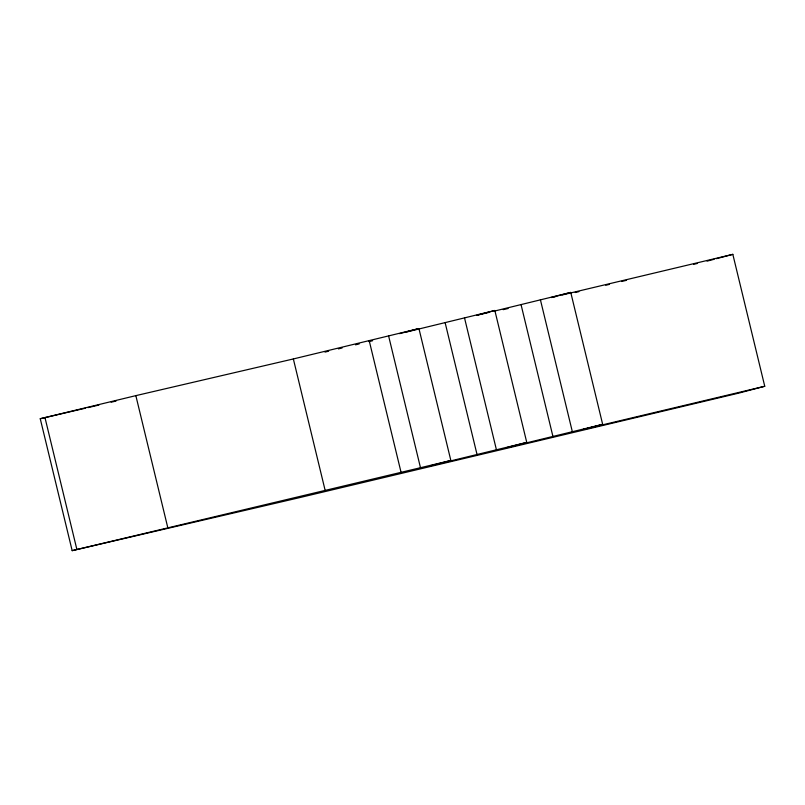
<?xml version="1.0" encoding="UTF-8"?>
<svg xmlns="http://www.w3.org/2000/svg" width="805" height="805" viewBox="0 0 805 805"><rect width="100%" height="100%" fill="white"/><g stroke="black" fill="none" stroke-linecap="round" stroke-linejoin="round"><path stroke-width="1.21" d="M562.393 294.922L732.832 254.35L764.75 386.269L739 393.061L299.51 497.651L72.168 550.65L40.25 418.731L135.844 395.637L293.352 358.95L418.932 328.561L450.85 460.48L431.53 465.572L526.752 442.418L494.844 310.499L406.807 331.942M399.622 333.652L418.932 328.561M476.741 315.268L494.844 310.499M494.703 311.022L570.755 292.436L602.663 424.346L583.353 429.437L764.75 386.269M570.755 292.436L551.435 297.528L556.305 296.361M707.082 261.142L714.105 259.291M716.45 258.677L732.832 254.35M72.168 550.65L450.85 460.48M526.752 442.418L507.442 447.51L602.663 424.346M477.929 315.017L488.716 312.451M324.978 352.087L328.641 351.211M338.402 348.887L342.065 348.012M355.498 344.822L359.161 343.946M368.921 341.622L372.584 340.746M503.216 309.663L508.096 308.506M575.243 292.527L578.906 291.651M605.763 285.262L609.425 284.386M621.631 281.478L626.511 280.321M693.658 264.342L697.321 263.466M40.25 418.731L85.471 408.185M87.916 407.622L98.924 405.056M111.14 402.208L116.031 401.061M540.386 299.661L572.305 431.571M521.077 304.753L552.985 436.672M464.475 317.723L496.393 449.643M445.165 322.815L477.083 454.734M388.574 335.786L420.482 467.705M369.254 340.877L401.172 472.797M293.352 358.95L325.26 490.869M135.844 395.637L167.762 527.557M44.949 417.493L76.867 549.402"/></g></svg>
